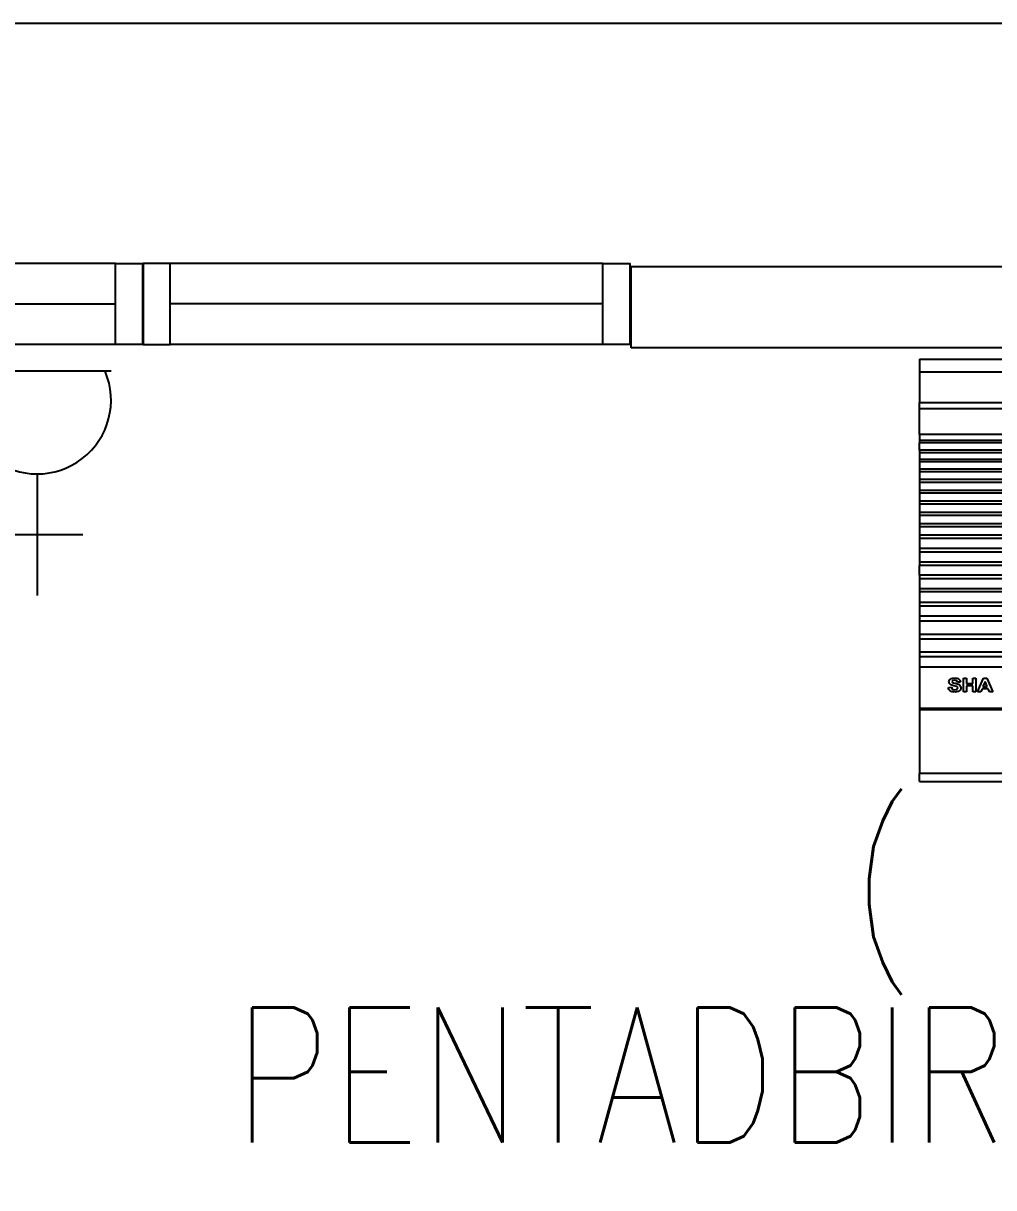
# Model space of a CAD drawing. Header units: inches. Extents: x -106706990 to 300603, y -86718466 to 1728185.
# Drawn here: x 133484 to 135278, y 48857 to 51009 of the extents above; entities that cross this region are included whole.
import ezdxf
from ezdxf.enums import TextEntityAlignment as Align

# ---------------------------------------------------------------- set-up
doc = ezdxf.new("R2010")
doc.units = ezdxf.units.IN
doc.header["$MEASUREMENT"] = 0
doc.linetypes.add('DASHED2', pattern=[0.375, 0.25, -0.125])
for name, color, linetype in [('A-ELEV3', 9, 'Continuous'), ('A-ROOMSYM', 3, 'Continuous'), ('A-WALL', 1, 'Continuous'), ('A-WIN', 9, 'Continuous'), ('Edges', 7, 'Continuous'), ('ELECT', 6, 'Continuous'), ('elk_LAMPU', 6, 'Continuous')]:
    doc.layers.add(name, color=color, linetype=linetype)
doc.layers.get('elk_LAMPU').off()
doc.styles.add('style1', font='romans.shx', dxfattribs={"height": 750})

# ---------------------------------------------------------------- blocks, each defined once
blk = doc.blocks.new('A$C04C40081')
at = {"layer": 'A-WIN', "color": 8}
for p, q in [((850, 150), (50, 150)), ((850, 75), (50, 75)), ((850, 0), (50, 0))]:
    blk.add_line(p, q, dxfattribs=at)
at = {"layer": 'A-WIN', "color": 8, "linetype": 'Continuous'}
for points in [[(50, 150), (0, 150), (0, 0), (50, 0)], [(850, 150), (900, 150), (900, 0), (850, 0)]]:
    blk.add_lwpolyline(points, close=True, dxfattribs=at)
blk = doc.blocks.new('air con')
at = {"layer": 'Edges'}
for p, q in [((71.402, 41.898), (152.402, 41.898)), ((71.402, 41.898), (71.402, 41.095)), ((71.402, 41.095), (152.402, 41.095)), ((71.402, 41.095), (71.402, 39.122)), ((71.402, 39.122), (152.402, 39.122)), ((71.402, 38.724), (71.402, 39.122)), ((152.402, 38.724), (71.402, 38.724)), ((71.402, 37.092), (71.402, 38.724)), ((71.402, 37.092), (71.402, 36.701)), ((152.402, 37.092), (71.402, 37.092)), ((152.402, 36.701), (71.402, 36.701)), ((71.402, 36.701), (71.402, 36.542)), ((152.402, 36.542), (71.402, 36.542)), ((71.402, 36.078), (71.402, 36.542)), ((152.402, 36.078), (71.402, 36.078)), ((71.402, 36.078), (71.402, 35.914)), ((152.402, 35.914), (71.402, 35.914)), ((71.402, 35.914), (71.402, 35.493)), ((71.402, 35.493), (71.402, 35.34)), ((152.402, 35.493), (71.402, 35.493)), ((152.402, 35.34), (71.402, 35.34)), ((71.402, 35.34), (71.402, 34.877)), ((152.402, 34.877), (71.402, 34.877)), ((71.402, 34.877), (71.402, 34.709)), ((152.402, 34.709), (71.402, 34.709)), ((71.402, 34.709), (71.402, 34.207)), ((152.402, 34.207), (71.402, 34.207)), ((71.402, 34.207), (71.402, 34.022)), ((71.402, 34.022), (71.402, 33.51)), ((152.402, 34.022), (71.402, 34.022)), ((152.402, 33.51), (71.402, 33.51)), ((71.402, 33.51), (71.402, 33.335)), ((152.402, 33.335), (71.402, 33.335)), ((71.402, 33.335), (71.402, 32.826)), ((152.402, 32.826), (71.402, 32.826)), ((71.402, 32.826), (71.402, 32.625)), ((152.402, 32.625), (71.402, 32.625)), ((71.402, 32.625), (71.402, 32.098)), ((152.402, 32.098), (71.402, 32.098)), ((71.402, 32.098), (71.402, 31.911)), ((152.402, 31.911), (71.402, 31.911)), ((71.402, 31.911), (71.402, 31.378)), ((152.402, 31.378), (71.402, 31.378)), ((71.402, 31.378), (71.402, 31.189)), ((152.402, 31.189), (71.402, 31.189)), ((71.402, 31.189), (71.402, 30.654)), ((152.402, 30.654), (71.402, 30.654)), ((71.402, 30.654), (71.402, 30.439)), ((152.402, 30.439), (71.402, 30.439)), ((71.402, 30.439), (71.402, 29.791)), ((152.402, 29.791), (71.402, 29.791)), ((71.402, 29.791), (71.402, 29.562)), ((71.402, 29.562), (71.402, 28.935)), ((152.402, 29.562), (71.402, 29.562)), ((152.402, 28.935), (71.402, 28.935)), ((71.402, 28.935), (71.402, 28.714)), ((152.402, 28.714), (71.402, 28.714)), ((71.402, 28.092), (71.402, 28.714)), ((152.402, 28.092), (71.402, 28.092)), ((71.402, 28.092), (71.402, 27.871)), ((71.402, 27.871), (71.402, 27.226)), ((152.402, 27.871), (71.402, 27.871)), ((152.402, 27.226), (71.402, 27.226)), ((71.402, 27.226), (71.402, 27.024)), ((71.402, 27.024), (71.402, 26.349)), ((152.402, 27.024), (71.402, 27.024)), ((152.402, 26.349), (71.402, 26.349)), ((71.402, 26.349), (71.402, 26.117)), ((152.402, 26.117), (71.402, 26.117)), ((71.402, 26.117), (71.402, 25.469)), ((152.402, 25.469), (71.402, 25.469)), ((71.402, 25.469), (71.402, 25.162)), ((152.402, 25.162), (71.402, 25.162)), ((71.402, 25.162), (71.402, 24.304)), ((152.402, 24.304), (71.402, 24.304)), ((71.402, 24.304), (71.402, 24.002)), ((152.402, 24.002), (71.402, 24.002)), ((71.402, 24.002), (71.402, 23.184)), ((71.402, 23.184), (71.402, 22.883)), ((152.402, 23.184), (71.402, 23.184)), ((152.402, 22.883), (71.402, 22.883)), ((71.402, 22.883), (71.402, 22.213)), ((152.402, 22.213), (71.402, 22.213)), ((71.402, 22.213), (71.402, 19.568)), ((73.247, 20.922), (73.441, 20.939)), ((73.262, 20.853), (73.247, 20.922)), ((73.287, 20.793), (73.262, 20.853)), ((73.283, 21.282), (73.294, 21.346)), ((73.289, 21.232), (73.283, 21.282)), ((73.306, 21.186), (73.289, 21.232)), ((73.294, 21.346), (73.326, 21.406)), ((73.334, 21.144), (73.306, 21.186)), ((73.326, 21.406), (73.378, 21.457)), ((73.374, 21.106), (73.334, 21.144)), ((73.412, 21.082), (73.374, 21.106)), ((73.378, 21.457), (73.448, 21.494)), ((73.462, 21.059), (73.412, 21.082)), ((73.441, 20.939), (73.467, 20.864)), ((73.448, 21.494), (73.537, 21.517)), ((73.598, 21.02), (73.462, 21.059)), ((73.467, 20.864), (73.511, 20.812)), ((73.481, 21.324), (73.473, 21.293)), ((73.473, 21.293), (73.48, 21.265)), ((73.48, 21.265), (73.502, 21.241)), ((73.504, 21.347), (73.481, 21.324)), ((73.502, 21.241), (73.567, 21.212)), ((73.563, 21.371), (73.504, 21.347)), ((73.537, 21.517), (73.642, 21.525)), ((73.64, 21.379), (73.563, 21.371)), ((73.567, 21.212), (73.685, 21.182)), ((73.757, 20.982), (73.598, 21.02)), ((73.713, 21.372), (73.64, 21.379)), ((73.642, 21.525), (73.729, 21.52)), ((73.685, 21.182), (73.811, 21.152)), ((73.766, 21.35), (73.713, 21.372)), ((73.729, 21.52), (73.804, 21.507)), ((73.8, 20.965), (73.757, 20.982)), ((73.8, 21.311), (73.766, 21.35)), ((73.82, 21.253), (73.8, 21.311)), ((73.828, 20.944), (73.8, 20.965)), ((73.8, 20.808), (73.836, 20.847)), ((73.804, 21.507), (73.868, 21.484)), ((73.811, 21.152), (73.899, 21.12)), ((74.019, 21.261), (73.82, 21.253)), ((73.843, 20.92), (73.828, 20.944)), ((73.836, 20.847), (73.848, 20.892)), ((73.848, 20.892), (73.843, 20.92)), ((73.868, 21.484), (73.921, 21.453)), ((73.899, 21.12), (73.961, 21.081)), ((73.921, 21.453), (73.962, 21.414)), ((73.961, 21.081), (74.008, 21.031)), ((73.962, 21.414), (73.992, 21.369)), ((73.992, 21.369), (74.011, 21.318)), ((74.008, 21.031), (74.037, 20.968)), ((74.011, 21.318), (74.019, 21.261)), ((74.047, 20.892), (74.035, 20.82)), ((74.037, 20.968), (74.047, 20.892)), ((74.215, 20.639), (74.215, 21.51)), ((74.215, 21.51), (74.413, 21.51)), ((74.413, 21.51), (74.413, 21.167)), ((74.413, 21.167), (74.802, 21.167)), ((74.802, 21.02), (74.413, 21.02)), ((74.413, 21.02), (74.413, 20.639)), ((74.802, 21.167), (74.802, 21.51)), ((74.802, 21.51), (75.001, 21.51)), ((74.802, 20.639), (74.802, 21.02)), ((75.001, 21.51), (75.001, 20.639)), ((75.106, 20.639), (75.489, 21.51)), ((75.592, 21.306), (75.459, 20.983)), ((75.459, 20.983), (75.727, 20.983)), ((75.489, 21.51), (75.699, 21.51)), ((75.727, 20.983), (75.592, 21.306)), ((75.699, 21.51), (76.093, 20.639)), ((73.322, 20.742), (73.287, 20.793)), ((73.367, 20.7), (73.322, 20.742)), ((73.422, 20.666), (73.367, 20.7)), ((73.488, 20.642), (73.422, 20.666)), ((73.565, 20.628), (73.488, 20.642)), ((73.511, 20.812), (73.574, 20.782)), ((73.653, 20.623), (73.565, 20.628)), ((73.574, 20.782), (73.655, 20.772)), ((73.771, 20.631), (73.653, 20.623)), ((73.655, 20.772), (73.739, 20.781)), ((73.739, 20.781), (73.8, 20.808)), ((73.867, 20.655), (73.771, 20.631)), ((73.943, 20.695), (73.867, 20.655)), ((74, 20.752), (73.943, 20.695)), ((74.035, 20.82), (74, 20.752)), ((74.413, 20.639), (74.215, 20.639)), ((75.001, 20.639), (74.802, 20.639)), ((75.317, 20.639), (75.106, 20.639)), ((75.398, 20.837), (75.317, 20.639)), ((75.791, 20.837), (75.398, 20.837)), ((75.877, 20.639), (75.791, 20.837)), ((76.093, 20.639), (75.877, 20.639)), ((152.402, 19.568), (71.402, 19.568)), ((71.402, 19.568), (71.402, 19.493)), ((152.402, 19.493), (71.402, 19.493)), ((71.402, 19.493), (71.402, 15.42)), ((76.855, 15.42), (71.402, 15.42)), ((71.402, 14.898), (71.402, 15.42)), ((71.402, 14.898), (152.402, 14.898))]:
    blk.add_line(p, q, dxfattribs=at)
blk = doc.blocks.new('SOCKET(in)')
at = {"layer": 'ELECT', "color": 6}
for p, q in [((86605160, -1198079.2), (86605160, -1197854.2)), ((86605075.7, -1197966.7), (86605244.4, -1197966.7)), ((86605023.6, -1198269), (86605296.4, -1198269))]:
    blk.add_line(p, q, dxfattribs=at)
blk.add_arc((86605160, -1198215.6), 136.4, 336.9763, 203.0237, dxfattribs=at)

msp = doc.modelspace()

# ---------------------------------------------------------------- linework, layer by layer
at = {"layer": 'A-ELEV3', "color": 8}
msp.add_line((132957.8, 51009.4), (138357.8, 51009.4), dxfattribs=at)
at = {"layer": 'A-WALL', "color": 8, "linetype": 'Continuous', "ltscale": 900}
for p, q in [((134607.8, 50559.7), (136707.8, 50559.7)), ((134607.8, 50409.7), (134607.8, 50559.7)), ((136707.8, 50409.7), (134607.8, 50409.7))]:
    msp.add_line(p, q, dxfattribs=at)

# ---------------------------------------------------------------- block references
at = {"xscale": 28.92590521224616, "yscale": 28.92590521224616, "zscale": 28.92590521224616}
msp.add_blockref('air con', (133075.5, 49176.5), dxfattribs=at)
at = {"layer": 'A-WIN', "color": 8}
for p in [(133705.7, 50415.6), (132804.9, 50415.3)]:
    msp.add_blockref('A$C04C40081', p, dxfattribs=at)
at = {"layer": 'elk_LAMPU', "color": 0, "linetype": 'DASHED2', "lineweight": 18, "rotation": 180}
msp.add_blockref('SOCKET(in)', (86738670.1, -1147902.9), dxfattribs=at)

# ---------------------------------------------------------------- texts
at = {"layer": 'A-ROOMSYM', "color": 8, "style": 'style1', "width": 0.8}
for s, p in [('( BAHAGIAN ', (135844.7, 49296.8)), ('PENTADBIRAN & KEWANGAN )', (135844.7, 48940.1))]:
    msp.add_text(s, height=250, dxfattribs=at).set_placement(p, align=Align.CENTER)

doc.saveas('drawing.dxf')
